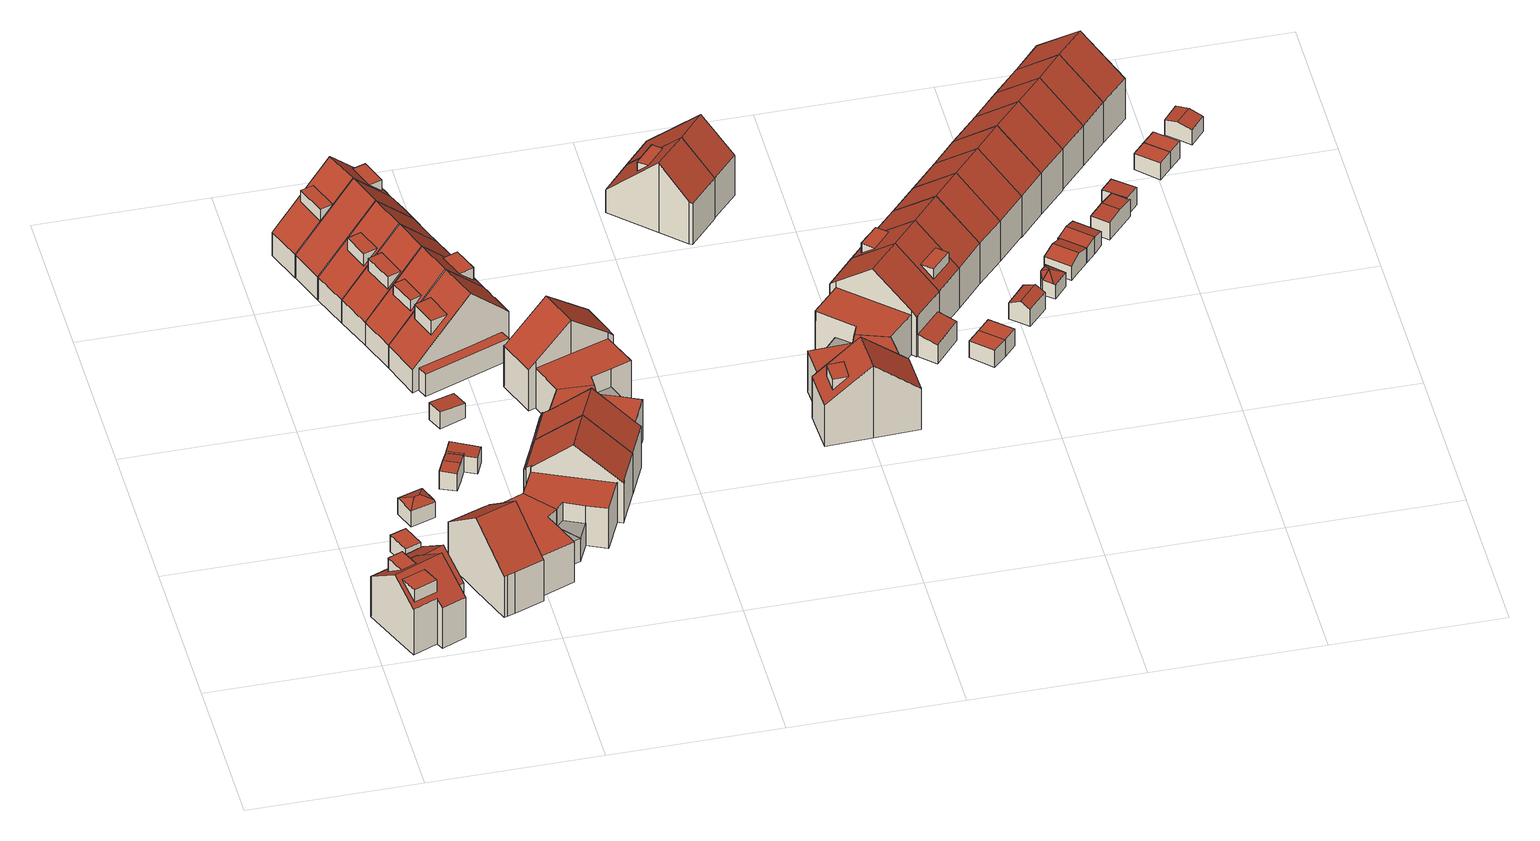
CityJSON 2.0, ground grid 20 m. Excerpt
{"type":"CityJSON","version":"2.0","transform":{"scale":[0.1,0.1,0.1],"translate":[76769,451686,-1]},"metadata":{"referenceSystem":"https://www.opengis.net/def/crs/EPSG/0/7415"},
"CityObjects":{
"building1":{"type":"Building","attributes":{"Volume":386.45,"Dakoppervlakte":50.5,"Muuroppervlakte":198.96,"Vloeroppervlakte":51.44,"hoogte_Z_max_in_m_NAP":8.58,"GEB_DOEL":"woonfunctie","dateOfConstruction":"1980-01-01","measuredHeight":8.93},"children":["building1-1","building1-2"],"geometry":[{"type":"Solid","lod":"2","boundaries":[[[[0,1,2,3,4,5,6,7,8]],[[9,10,11,12,13,14],[15,16,17,18]],[[19,20,21,12,11],[22,23,24,25]],[[7,21,20,8]],[[13,12,21,7,6,5]],[[5,4,14,13]],[[0,8,20,19]],[[3,2,10,9]],[[10,2,1,11]],[[4,3,9,14]],[[1,0,19,11]],[[15,26,27,16]],[[27,26,18,17]],[[27,17,16]],[[15,18,26]],[[22,25,28,29]],[[25,24,28]],[[29,28,24,23]],[[23,22,29]]]],"semantics":{"surfaces":[{"type":"GroundSurface"},{"type":"RoofSurface"},{"type":"WallSurface"}],"values":[[0,1,1,2,2,2,2,2,2,2,2,1,2,2,2,1,2,2,2]]}}]},
"building1-1":{"type":"BuildingInstallation","attributes":{"relationToConstruction":"outside"},"parents":["building1"],"geometry":[{"type":"MultiSurface","lod":"2","boundaries":[[[15,26,27,16]],[[27,26,18,17]],[[27,17,16]],[[15,18,26]]],"semantics":{"surfaces":[{"type":"RoofSurface"},{"type":"WallSurface"}],"values":[0,1,1,1]}}]},
"building1-2":{"type":"BuildingInstallation","attributes":{"relationToConstruction":"outside"},"parents":["building1"],"geometry":[{"type":"MultiSurface","lod":"2","boundaries":[[[22,25,28,29]],[[25,24,28]],[[29,28,24,23]],[[23,22,29]]],"semantics":{"surfaces":[{"type":"RoofSurface"},{"type":"WallSurface"}],"values":[0,1,1,1]}}]},
"building2":{"type":"Building","attributes":{"Volume":105.14,"Dakoppervlakte":30.3,"Muuroppervlakte":83,"Vloeroppervlakte":24.72,"hoogte_Z_max_in_m_NAP":5.19,"GEB_DOEL":"overige gebruiksfunctie","dateOfConstruction":"1980-01-01","measuredHeight":5.58},"geometry":[{"type":"Solid","lod":"2","boundaries":[[[[30,31,32,0,33,8,34]],[[35,36,37,38,39]],[[40,41,39,38]],[[31,30,35,39]],[[34,36,35,30]],[[40,38,37,8,33,0]],[[0,32,41,40]],[[39,41,32,31]],[[37,36,34,8]]]],"semantics":{"surfaces":[{"type":"GroundSurface"},{"type":"RoofSurface"},{"type":"WallSurface"}],"values":[[0,1,1,2,2,2,2,2,2]]}}]},
"building3":{"type":"Building","attributes":{"Volume":12.49,"Dakoppervlakte":5.55,"Muuroppervlakte":21.53,"Vloeroppervlakte":5.55,"hoogte_Z_max_in_m_NAP":1.86,"GEB_DOEL":"onbekend","dateOfConstruction":"1980-01-01","measuredHeight":2.25},"geometry":[{"type":"Solid","lod":"2","boundaries":[[[[42,43,44,45]],[[46,47,48,49]],[[43,46,49,44]],[[43,42,47,46]],[[47,42,45,48]],[[44,49,48,45]]]],"semantics":{"surfaces":[{"type":"GroundSurface"},{"type":"RoofSurface"},{"type":"WallSurface"}],"values":[[0,1,2,2,2,2]]}}]},
"building4":{"type":"Building","attributes":{"Volume":20.55,"Dakoppervlakte":9.02,"Muuroppervlakte":26.33,"Vloeroppervlakte":8.21,"hoogte_Z_max_in_m_NAP":2.53,"GEB_DOEL":"onbekend","dateOfConstruction":"1982-01-01","measuredHeight":2.87},"geometry":[{"type":"Solid","lod":"2","boundaries":[[[[50,51,52,53,54,55,56]],[[57,58,59,60,61]],[[59,62,63,60]],[[58,57,64]],[[62,59,58,64,65,66]],[[55,54,61,60]],[[57,61,54,53,52,51,65,64]],[[66,65,51,50]],[[66,50,56,55,63,62]],[[60,63,55]]]],"semantics":{"surfaces":[{"type":"GroundSurface"},{"type":"RoofSurface"},{"type":"WallSurface"}],"values":[[0,1,1,1,1,2,2,2,2,2]]}}]},
"building5":{"type":"Building","attributes":{"Volume":444.88,"Dakoppervlakte":71.44,"Muuroppervlakte":234.68,"Vloeroppervlakte":54.89,"hoogte_Z_max_in_m_NAP":9.95,"GEB_DOEL":"woonfunctie","dateOfConstruction":"1982-01-01","measuredHeight":10.36},"geometry":[{"type":"Solid","lod":"2","boundaries":[[[[67,68,69,70,71,72,73,74,75,76,77]],[[78,79,80,81,82,83,84]],[[85,86,87,81,80,88]],[[67,77,85,88]],[[85,77,76,75,87,86]],[[87,75,74,73,82,81]],[[73,72,83,82]],[[84,83,72,71]],[[71,70,78,84]],[[70,69,79,78]],[[79,69,68,80]],[[68,67,88,80]]]],"semantics":{"surfaces":[{"type":"GroundSurface"},{"type":"RoofSurface"},{"type":"WallSurface"}],"values":[[0,1,1,2,2,2,2,2,2,2,2,2]]}}]},
"building6":{"type":"Building","attributes":{"Volume":16.25,"Dakoppervlakte":6.49,"Muuroppervlakte":25.98,"Vloeroppervlakte":6.42,"hoogte_Z_max_in_m_NAP":2.38,"GEB_DOEL":"onbekend","dateOfConstruction":"1982-01-01","measuredHeight":2.65},"geometry":[{"type":"Solid","lod":"2","boundaries":[[[[89,90,91,92,93,94]],[[95,96,97,98]],[[99,96,95,100]],[[89,94,98,97]],[[91,99,100,92]],[[90,96,99,91]],[[100,95,98,94,93,92]],[[90,89,97,96]]]],"semantics":{"surfaces":[{"type":"GroundSurface"},{"type":"RoofSurface"},{"type":"WallSurface"}],"values":[[0,1,1,2,2,2,2,2]]}}]},
"building7":{"type":"Building","attributes":{"Volume":283.43,"Dakoppervlakte":46.53,"Muuroppervlakte":173.71,"Vloeroppervlakte":52.18,"hoogte_Z_max_in_m_NAP":5.3,"GEB_DOEL":"woonfunctie","dateOfConstruction":"1982-01-01","measuredHeight":5.71},"geometry":[{"type":"Solid","lod":"2","boundaries":[[[[67,101,102,103,104,105,69]],[[106,107,108,109,110,111,112]],[[113,114,115,116]],[[67,106,112,101]],[[106,67,69,107]],[[107,69,105,108]],[[109,108,105,104,116]],[[112,111,114,102,101]],[[116,104,103,113]],[[113,103,102,114]],[[109,116,115,110]],[[110,115,114,111]]]],"semantics":{"surfaces":[{"type":"GroundSurface"},{"type":"RoofSurface"},{"type":"OuterFloorSurface"},{"type":"WallSurface"}],"values":[[0,1,2,3,3,3,3,3,3,3,3,3]]}}]},
"building8":{"type":"Building","attributes":{"Volume":15.89,"Dakoppervlakte":6.73,"Muuroppervlakte":25.88,"Vloeroppervlakte":6.71,"hoogte_Z_max_in_m_NAP":2.13,"GEB_DOEL":"onbekend","dateOfConstruction":"1982-01-01","measuredHeight":2.47},"geometry":[{"type":"Solid","lod":"2","boundaries":[[[[117,118,92,91,119,120]],[[121,122,123,124,125,126,127]],[[99,100,128,126,125]],[[122,121,92,118]],[[122,118,117,123]],[[120,124,123,117]],[[125,119,91,99]],[[91,92,121,100,99]],[[100,121,127,128]],[[128,127,126]],[[120,119,125,124]]]],"semantics":{"surfaces":[{"type":"GroundSurface"},{"type":"RoofSurface"},{"type":"WallSurface"}],"values":[[0,1,1,2,2,2,2,2,2,2,2]]}}]},
"building9":{"type":"Building","attributes":{"Volume":14.81,"Dakoppervlakte":6.51,"Muuroppervlakte":23.9,"Vloeroppervlakte":6.49,"hoogte_Z_max_in_m_NAP":2.1,"GEB_DOEL":"onbekend","dateOfConstruction":"1982-01-01","measuredHeight":2.41},"geometry":[{"type":"Solid","lod":"2","boundaries":[[[[129,130,131,132]],[[133,134,135,136]],[[133,131,130,134]],[[135,134,130,129]],[[132,136,135,129]],[[132,131,133,136]]]],"semantics":{"surfaces":[{"type":"GroundSurface"},{"type":"RoofSurface"},{"type":"WallSurface"}],"values":[[0,1,2,2,2,2]]}}]},
"building10":{"type":"Building","attributes":{"Volume":259.26,"Dakoppervlakte":43.1,"Muuroppervlakte":165.68,"Vloeroppervlakte":48.36,"hoogte_Z_max_in_m_NAP":5.3,"GEB_DOEL":"woonfunctie","dateOfConstruction":"1982-01-01","measuredHeight":5.64},"geometry":[{"type":"Solid","lod":"2","boundaries":[[[[137,138,139,140,141,142,143]],[[111,144,145,146,147,148,112]],[[149,150,114,113]],[[147,137,143,148]],[[143,142,112,148]],[[142,141,114,111,112]],[[138,146,145,149,139]],[[147,146,138,137]],[[114,141,140,113]],[[149,113,140,139]],[[111,114,150,144]],[[149,145,144,150]]]],"semantics":{"surfaces":[{"type":"GroundSurface"},{"type":"RoofSurface"},{"type":"OuterFloorSurface"},{"type":"WallSurface"}],"values":[[0,1,2,3,3,3,3,3,3,3,3,3]]}}]},
"building11":{"type":"Building","attributes":{"Volume":415.99,"Dakoppervlakte":61.16,"Muuroppervlakte":223.9,"Vloeroppervlakte":54.71,"hoogte_Z_max_in_m_NAP":10.22,"GEB_DOEL":"woonfunctie","dateOfConstruction":"1982-01-01","measuredHeight":10.6},"children":["building11-1","building11-2"],"geometry":[{"type":"Solid","lod":"2","boundaries":[[[[151,152,153,154,155,156,157,158]],[[159,160,161,162],[163,164,165,166]],[[167,160,159,168,169,170],[171,172,173,174]],[[161,153,152,162]],[[151,159,162,152]],[[161,160,167,155,154,153]],[[155,167,170,169,168,158,157,156]],[[159,151,158,168]],[[175,163,166,176]],[[176,165,164,175]],[[164,163,175]],[[176,166,165]],[[173,177,178,174]],[[177,173,172]],[[177,172,171,178]],[[171,174,178]]]],"semantics":{"surfaces":[{"type":"GroundSurface"},{"type":"RoofSurface"},{"type":"WallSurface"}],"values":[[0,1,1,2,2,2,2,2,1,2,2,2,1,2,2,2]]}}]},
"building11-1":{"type":"BuildingInstallation","attributes":{"relationToConstruction":"outside"},"parents":["building11"],"geometry":[{"type":"MultiSurface","lod":"2","boundaries":[[[175,163,166,176]],[[176,165,164,175]],[[164,163,175]],[[176,166,165]]],"semantics":{"surfaces":[{"type":"RoofSurface"},{"type":"WallSurface"}],"values":[0,1,1,1]}}]},
"building11-2":{"type":"BuildingInstallation","attributes":{"relationToConstruction":"outside"},"parents":["building11"],"geometry":[{"type":"MultiSurface","lod":"2","boundaries":[[[173,177,178,174]],[[177,173,172]],[[177,172,171,178]],[[171,174,178]]],"semantics":{"surfaces":[{"type":"RoofSurface"},{"type":"WallSurface"}],"values":[0,1,1,1]}}]},
"building12":{"type":"Building","attributes":{"Volume":407,"Dakoppervlakte":77.15,"Muuroppervlakte":222.25,"Vloeroppervlakte":55.08,"hoogte_Z_max_in_m_NAP":10.22,"GEB_DOEL":"woonfunctie","dateOfConstruction":"1982-01-01","measuredHeight":10.54},"geometry":[{"type":"Solid","lod":"2","boundaries":[[[[179,180,181,182,183,184,185]],[[186,159,162,187]],[[188,189,168,159,186]],[[162,181,180,187]],[[168,189,188,185,184,183]],[[159,168,183,182]],[[179,185,188,186,187,180]],[[181,162,159,182]]]],"semantics":{"surfaces":[{"type":"GroundSurface"},{"type":"RoofSurface"},{"type":"WallSurface"}],"values":[[0,1,1,2,2,2,2,2]]}}]},
"building13":{"type":"Building","attributes":{"Volume":422.43,"Dakoppervlakte":71.2,"Muuroppervlakte":224.27,"Vloeroppervlakte":56.27,"hoogte_Z_max_in_m_NAP":10.22,"GEB_DOEL":"woonfunctie","dateOfConstruction":"1982-01-01","measuredHeight":10.57},"children":["building13-1"],"geometry":[{"type":"Solid","lod":"2","boundaries":[[[[190,191,192,180,179,185,193,194]],[[188,186,195,196,197]],[[187,198,195,186],[199,200,201,202]],[[192,191,190,196,195,198]],[[186,188,185,179,180,187]],[[190,194,193,185,188,197,196]],[[180,192,198,187]],[[203,204,200,199]],[[203,202,201,204]],[[201,200,204]],[[203,199,202]]]],"semantics":{"surfaces":[{"type":"GroundSurface"},{"type":"RoofSurface"},{"type":"WallSurface"}],"values":[[0,1,1,2,2,2,2,1,2,2,2]]}}]},
"building13-1":{"type":"BuildingInstallation","attributes":{"relationToConstruction":"outside"},"parents":["building13"],"geometry":[{"type":"MultiSurface","lod":"2","boundaries":[[[203,204,200,199]],[[203,202,201,204]],[[201,200,204]],[[203,199,202]]],"semantics":{"surfaces":[{"type":"RoofSurface"},{"type":"WallSurface"}],"values":[0,1,1,1]}}]},
"building14":{"type":"Building","attributes":{"Volume":412.03,"Dakoppervlakte":68.75,"Muuroppervlakte":221.16,"Vloeroppervlakte":55.36,"hoogte_Z_max_in_m_NAP":10.22,"GEB_DOEL":"woonfunctie","dateOfConstruction":"1982-01-01","measuredHeight":10.5},"children":["building14-1"],"geometry":[{"type":"Solid","lod":"2","boundaries":[[[[205,206,207,192,191,190,208,209,210]],[[196,195,211,212,213,214]],[[198,215,211,195],[216,217,218,219]],[[215,198,192,207]],[[198,195,196,190,191,192]],[[212,211,215,207,206,205]],[[213,212,205,210,209,208,190,196,214]],[[217,216,220,221]],[[220,219,218,221]],[[218,217,221]],[[220,216,219]]]],"semantics":{"surfaces":[{"type":"GroundSurface"},{"type":"RoofSurface"},{"type":"WallSurface"}],"values":[[0,1,1,2,2,2,2,1,2,2,2]]}}]},
"building14-1":{"type":"BuildingInstallation","attributes":{"relationToConstruction":"outside"},"parents":["building14"],"geometry":[{"type":"MultiSurface","lod":"2","boundaries":[[[217,216,220,221]],[[220,219,218,221]],[[218,217,221]],[[220,216,219]]],"semantics":{"surfaces":[{"type":"RoofSurface"},{"type":"WallSurface"}],"values":[0,1,1,1]}}]},
"building15":{"type":"Building","attributes":{"Volume":425.38,"Dakoppervlakte":64.16,"Muuroppervlakte":223.75,"Vloeroppervlakte":56.28,"hoogte_Z_max_in_m_NAP":10.22,"GEB_DOEL":"woonfunctie","dateOfConstruction":"1982-01-01","measuredHeight":10.55},"children":["building15-1","building15-2"],"geometry":[{"type":"Solid","lod":"2","boundaries":[[[[222,223,224,225,226,207,206,205]],[[227,211,215,228],[229,230,231,232]],[[212,211,227,233,234,235],[236,237,238,239]],[[234,233,224,223]],[[223,222,235,234]],[[215,207,226,228]],[[211,212,205,206]],[[235,222,205,212]],[[233,227,228,226,225,224]],[[207,215,211,206]],[[240,229,232,241]],[[241,231,230,240]],[[230,229,240]],[[241,232,231]],[[242,239,238,243]],[[236,242,243,237]],[[236,239,242]],[[243,238,237]]]],"semantics":{"surfaces":[{"type":"GroundSurface"},{"type":"RoofSurface"},{"type":"WallSurface"}],"values":[[0,1,1,2,2,2,2,2,2,2,1,2,2,2,1,2,2,2]]}}]},
"building15-1":{"type":"BuildingInstallation","attributes":{"relationToConstruction":"outside"},"parents":["building15"],"geometry":[{"type":"MultiSurface","lod":"2","boundaries":[[[240,229,232,241]],[[241,231,230,240]],[[230,229,240]],[[241,232,231]]],"semantics":{"surfaces":[{"type":"RoofSurface"},{"type":"WallSurface"}],"values":[0,1,1,1]}}]},
"building15-2":{"type":"BuildingInstallation","attributes":{"relationToConstruction":"outside"},"parents":["building15"],"geometry":[{"type":"MultiSurface","lod":"2","boundaries":[[[242,239,238,243]],[[236,242,243,237]],[[236,239,242]],[[243,238,237]]],"semantics":{"surfaces":[{"type":"RoofSurface"},{"type":"WallSurface"}],"values":[0,1,1,1]}}]},
"building16":{"type":"Building","attributes":{"Volume":489.25,"Dakoppervlakte":87.4,"Muuroppervlakte":233.29,"Vloeroppervlakte":73.05,"hoogte_Z_max_in_m_NAP":10.22,"GEB_DOEL":"woonfunctie","dateOfConstruction":"1982-01-01","measuredHeight":10.54},"children":["building16-1"],"geometry":[{"type":"Solid","lod":"2","boundaries":[[[[244,245,246,247,248,249,250,251,252,226,225,224,253]],[[254,255,227,228,256],[257,258,259,260]],[[261,262,263,233,227,255,264,265,266]],[[267,268,269,270,271]],[[264,255,254,256,252,251,268,267,271,248,247,265]],[[244,253,263,262,261,266,265,247,246,245]],[[263,253,224,233]],[[224,225,227,233]],[[251,250,269,268]],[[270,269,250,249]],[[271,270,249,248]],[[226,228,227,225]],[[228,226,252,256]],[[272,273,257,260]],[[258,273,272,259]],[[258,257,273]],[[272,260,259]]]],"semantics":{"surfaces":[{"type":"GroundSurface"},{"type":"RoofSurface"},{"type":"WallSurface"}],"values":[[0,1,1,1,2,2,2,2,2,2,2,2,2,1,2,2,2]]}}]},
"building16-1":{"type":"BuildingInstallation","attributes":{"relationToConstruction":"outside"},"parents":["building16"],"geometry":[{"type":"MultiSurface","lod":"2","boundaries":[[[272,273,257,260]],[[258,273,272,259]],[[258,257,273]],[[272,260,259]]],"semantics":{"surfaces":[{"type":"RoofSurface"},{"type":"WallSurface"}],"values":[0,1,1,1]}}]},
"building17":{"type":"Building","attributes":{"Volume":438.1,"Dakoppervlakte":71.55,"Muuroppervlakte":232.37,"Vloeroppervlakte":55.15,"hoogte_Z_max_in_m_NAP":9.93,"GEB_DOEL":"woonfunctie","dateOfConstruction":"1982-01-01","measuredHeight":10.23},"geometry":[{"type":"Solid","lod":"2","boundaries":[[[[274,275,276,143,277,278,279,280,281,282,283,284]],[[285,286,287,288,289,290]],[[290,291,292,293,285]],[[294,295,296,297,298]],[[286,285,283,282,296]],[[277,143,289,288]],[[289,143,276,275,291,290]],[[292,291,275,274]],[[293,292,274,284]],[[283,285,293,284]],[[278,295,294,279]],[[296,282,281,297]],[[297,281,280,279,294,298]],[[295,287,286,296]],[[278,277,288,287,295]]]],"semantics":{"surfaces":[{"type":"GroundSurface"},{"type":"RoofSurface"},{"type":"WallSurface"}],"values":[[0,1,1,1,2,2,2,2,2,2,2,2,2,2,2]]}}]},
"building18":{"type":"Building","attributes":{"Volume":405.99,"Dakoppervlakte":65.39,"Muuroppervlakte":234.38,"Vloeroppervlakte":50.46,"hoogte_Z_max_in_m_NAP":9.93,"GEB_DOEL":"woonfunctie","dateOfConstruction":"1982-01-01","measuredHeight":10.36},"geometry":[{"type":"Solid","lod":"2","boundaries":[[[[299,300,301,302,303,304,305,306,307,308,309,310]],[[285,311,312,313,314,286]],[[293,315,316,311,285]],[[297,296,317,318,319,320,321]],[[304,303,293,285]],[[293,303,302,315]],[[316,301,300,299,312,311]],[[312,299,310,318,313]],[[305,304,285,286,296]],[[305,296,297,306]],[[309,319,318,310]],[[309,308,320,319]],[[320,308,307,306,297,321]],[[317,314,313,318]],[[296,286,314,317]],[[316,315,302,301]]]],"semantics":{"surfaces":[{"type":"GroundSurface"},{"type":"RoofSurface"},{"type":"WallSurface"}],"values":[[0,1,1,1,2,2,2,2,2,2,2,2,2,2,2,2]]}}]},
"building19":{"type":"Building","attributes":{"Volume":275.84,"Dakoppervlakte":45.43,"Muuroppervlakte":170.94,"Vloeroppervlakte":51.02,"hoogte_Z_max_in_m_NAP":5.32,"GEB_DOEL":"woonfunctie","dateOfConstruction":"1982-01-01","measuredHeight":5.69},"geometry":[{"type":"Solid","lod":"2","boundaries":[[[[322,323,324,301,299,309,325,326]],[[327,328,329,330,331,332,333,334]],[[335,336,337,338]],[[326,325,334,333,336]],[[325,309,327,334]],[[309,299,328,327]],[[299,301,329,328]],[[301,324,330,329]],[[331,330,324,323,338]],[[323,322,335,338]],[[336,335,322,326]],[[332,331,338,337]],[[337,336,333,332]]]],"semantics":{"surfaces":[{"type":"GroundSurface"},{"type":"RoofSurface"},{"type":"OuterFloorSurface"},{"type":"WallSurface"}],"values":[[0,1,2,3,3,3,3,3,3,3,3,3,3]]}}]},
"building20":{"type":"Building","attributes":{"Volume":429.91,"Dakoppervlakte":69.85,"Muuroppervlakte":230.44,"Vloeroppervlakte":53.56,"hoogte_Z_max_in_m_NAP":9.93,"GEB_DOEL":"woonfunctie","dateOfConstruction":"1982-01-01","measuredHeight":10.29},"geometry":[{"type":"Solid","lod":"2","boundaries":[[[[339,340,341,342,343,344,345,346,347,348,349]],[[350,351,352,353,354,355,356]],[[357,358,355,354,359,360]],[[349,348,359,354]],[[348,347,360,359]],[[345,358,357,360,347,346]],[[343,342,350,356,355,358,345,344]],[[340,352,351,350,342,341]],[[353,352,340,339]],[[349,354,353,339]]]],"semantics":{"surfaces":[{"type":"GroundSurface"},{"type":"RoofSurface"},{"type":"WallSurface"}],"values":[[0,1,1,2,2,2,2,2,2,2]]}}]},
"building21":{"type":"Building","attributes":{"Volume":266.27,"Dakoppervlakte":44.03,"Muuroppervlakte":167.06,"Vloeroppervlakte":49.31,"hoogte_Z_max_in_m_NAP":5.32,"GEB_DOEL":"woonfunctie","dateOfConstruction":"1982-01-01","measuredHeight":5.67},"geometry":[{"type":"Solid","lod":"2","boundaries":[[[[348,361,362,322,326,325,339]],[[333,363,364,365,366,367,334]],[[335,368,369,336]],[[339,325,334,367]],[[325,326,336,333,334]],[[362,361,365,364,368]],[[361,348,366,365]],[[367,366,348,339]],[[322,335,336,326]],[[335,322,362,368]],[[333,336,369,363]],[[363,369,368,364]]]],"semantics":{"surfaces":[{"type":"GroundSurface"},{"type":"RoofSurface"},{"type":"OuterFloorSurface"},{"type":"WallSurface"}],"values":[[0,1,2,3,3,3,3,3,3,3,3,3]]}}]},
"building22":{"type":"Building","attributes":{"Volume":369.69,"Dakoppervlakte":68.17,"Muuroppervlakte":193.44,"Vloeroppervlakte":52.66,"hoogte_Z_max_in_m_NAP":9.44,"GEB_DOEL":"woonfunctie","dateOfConstruction":"1982-01-01","measuredHeight":9.8},"children":["building22-1"],"geometry":[{"type":"Solid","lod":"2","boundaries":[[[[370,371,372,373,374,375,376]],[[377,378,379,380,381]],[[380,379,382,383],[384,385,386,387]],[[377,381,371,370]],[[377,370,376,378]],[[378,376,375,374,382,379]],[[382,374,373,383]],[[372,380,383,373]],[[372,371,381,380]],[[388,384,387,389]],[[389,387,386]],[[388,389,386,385]],[[385,384,388]]]],"semantics":{"surfaces":[{"type":"GroundSurface"},{"type":"RoofSurface"},{"type":"WallSurface"}],"values":[[0,1,1,2,2,2,2,2,2,1,2,2,2]]}}]},
"building22-1":{"type":"BuildingInstallation","attributes":{"relationToConstruction":"outside"},"parents":["building22"],"geometry":[{"type":"MultiSurface","lod":"2","boundaries":[[[388,384,387,389]],[[389,387,386]],[[388,389,386,385]],[[385,384,388]]],"semantics":{"surfaces":[{"type":"RoofSurface"},{"type":"WallSurface"}],"values":[0,1,1,1]}}]},
"building23":{"type":"Building","attributes":{"Volume":440.78,"Dakoppervlakte":64.31,"Muuroppervlakte":232.47,"Vloeroppervlakte":54.38,"hoogte_Z_max_in_m_NAP":9.92,"GEB_DOEL":"woonfunctie","dateOfConstruction":"1982-01-01","measuredHeight":10.25},"children":["building23-1"],"geometry":[{"type":"Solid","lod":"2","boundaries":[[[[390,391,392,393,394,395,396,397,398]],[[399,400,401,402,403,404],[405,406,407,408]],[[401,400,409,410,411]],[[409,396,395,410]],[[411,410,395,394]],[[401,411,394,393]],[[392,402,401,393]],[[392,391,403,402]],[[403,391,390,398,399,404]],[[400,399,398,397]],[[397,396,409,400]],[[412,413,405,408]],[[412,408,407]],[[413,412,407,406]],[[406,405,413]]]],"semantics":{"surfaces":[{"type":"GroundSurface"},{"type":"RoofSurface"},{"type":"WallSurface"}],"values":[[0,1,1,2,2,2,2,2,2,2,2,1,2,2,2]]}}]},
"building23-1":{"type":"BuildingInstallation","attributes":{"relationToConstruction":"outside"},"parents":["building23"],"geometry":[{"type":"MultiSurface","lod":"2","boundaries":[[[412,413,405,408]],[[412,408,407]],[[413,412,407,406]],[[406,405,413]]],"semantics":{"surfaces":[{"type":"RoofSurface"},{"type":"WallSurface"}],"values":[0,1,1,1]}}]},
"building24":{"type":"Building","attributes":{"Volume":266.37,"Dakoppervlakte":43.76,"Muuroppervlakte":167.96,"Vloeroppervlakte":49.15,"hoogte_Z_max_in_m_NAP":5.33,"GEB_DOEL":"woonfunctie","dateOfConstruction":"1982-01-01","measuredHeight":5.71},"geometry":[{"type":"Solid","lod":"2","boundaries":[[[[414,415,416,417,418,419,420,421]],[[422,423,424,425,426,427]],[[428,429,430,431,432]],[[422,419,418,423]],[[417,424,423,418]],[[417,416,428,425,424]],[[427,420,419,422]],[[414,430,429,415]],[[430,414,421,431]],[[429,428,416,415]],[[425,428,432,426]],[[426,432,431,421,420,427]]]],"semantics":{"surfaces":[{"type":"GroundSurface"},{"type":"RoofSurface"},{"type":"OuterFloorSurface"},{"type":"WallSurface"}],"values":[[0,1,2,3,3,3,3,3,3,3,3,3]]}}]},
"building25":{"type":"Building","attributes":{"Volume":330.09,"Dakoppervlakte":67.2,"Muuroppervlakte":188.5,"Vloeroppervlakte":47.63,"hoogte_Z_max_in_m_NAP":9.44,"GEB_DOEL":"woonfunctie","dateOfConstruction":"1982-01-01","measuredHeight":9.77},"geometry":[{"type":"Solid","lod":"2","boundaries":[[[[433,434,435,436,437,438]],[[439,382,379,440]],[[441,440,379,378]],[[439,434,433,382]],[[441,378,437,436]],[[435,440,441,436]],[[438,437,378,379,382,433]],[[434,439,440,435]]]],"semantics":{"surfaces":[{"type":"GroundSurface"},{"type":"RoofSurface"},{"type":"WallSurface"}],"values":[[0,1,1,2,2,2,2,2]]}}]},
"building26":{"type":"Building","attributes":{"Volume":268.66,"Dakoppervlakte":44.08,"Muuroppervlakte":168.67,"Vloeroppervlakte":49.41,"hoogte_Z_max_in_m_NAP":5.33,"GEB_DOEL":"woonfunctie","dateOfConstruction":"1982-01-01","measuredHeight":5.72},"geometry":[{"type":"Solid","lod":"2","boundaries":[[[[442,417,416,415,443,444,445]],[[429,428,446,447]],[[448,449,425,424,450,451]],[[451,445,444,448]],[[424,425,428,416,417]],[[417,442,450,424]],[[445,451,450,442]],[[447,443,415,429]],[[416,428,429,415]],[[444,443,447,446,449,448]],[[449,446,428,425]]]],"semantics":{"surfaces":[{"type":"GroundSurface"},{"type":"OuterFloorSurface"},{"type":"RoofSurface"},{"type":"WallSurface"}],"values":[[0,1,2,3,3,3,3,3,3,3,3]]}}]},
"building27":{"type":"Building","attributes":{"Volume":451.51,"Dakoppervlakte":79.34,"Muuroppervlakte":240.64,"Vloeroppervlakte":63.48,"hoogte_Z_max_in_m_NAP":9.9,"GEB_DOEL":"woonfunctie","dateOfConstruction":"1982-01-01","measuredHeight":10.2},"geometry":[{"type":"Solid","lod":"2","boundaries":[[[[452,453,454,455,456,457,458,459,460,461,462,463]],[[464,465,466,467,468]],[[469,468,467,470,471,472,473]],[[474,475,476,477]],[[463,462,464,468]],[[465,461,460,466]],[[466,460,459,458,470,467]],[[470,458,457,471]],[[472,471,457,456,474]],[[463,468,469,452]],[[475,474,456,455]],[[476,475,455,454]],[[453,477,476,454]],[[469,473,472,474,477,453,452]],[[464,462,461,465]]]],"semantics":{"surfaces":[{"type":"GroundSurface"},{"type":"RoofSurface"},{"type":"WallSurface"}],"values":[[0,1,1,1,2,2,2,2,2,2,2,2,2,2,2]]}}]},
"building28":{"type":"Building","attributes":{"Volume":380.8,"Dakoppervlakte":47.64,"Muuroppervlakte":222.05,"Vloeroppervlakte":46.95,"hoogte_Z_max_in_m_NAP":9.9,"GEB_DOEL":"woonfunctie","dateOfConstruction":"1982-01-01","measuredHeight":10.2},"children":["building28-1","building28-2"],"geometry":[{"type":"Solid","lod":"2","boundaries":[[[[478,479,480,452,463,462]],[[468,469,481,482],[483,484,485,486]],[[487,464,468,482],[488,489,490,491]],[[469,452,480,481]],[[479,482,481,480]],[[464,462,463,452,469,468]],[[464,487,478,462]],[[478,487,482,479]],[[492,493,483,486]],[[492,486,485]],[[492,485,484,493]],[[484,483,493]],[[494,488,491,495]],[[495,491,490]],[[494,495,490,489]],[[494,489,488]]]],"semantics":{"surfaces":[{"type":"GroundSurface"},{"type":"RoofSurface"},{"type":"WallSurface"}],"values":[[0,1,1,2,2,2,2,2,1,2,2,2,1,2,2,2]]}}]},
"building28-1":{"type":"BuildingInstallation","attributes":{"relationToConstruction":"outside"},"parents":["building28"],"geometry":[{"type":"MultiSurface","lod":"2","boundaries":[[[492,493,483,486]],[[492,486,485]],[[492,485,484,493]],[[484,483,493]]],"semantics":{"surfaces":[{"type":"RoofSurface"},{"type":"WallSurface"}],"values":[0,1,1,1]}}]},
"building28-2":{"type":"BuildingInstallation","attributes":{"relationToConstruction":"outside"},"parents":["building28"],"geometry":[{"type":"MultiSurface","lod":"2","boundaries":[[[494,488,491,495]],[[495,491,490]],[[494,495,490,489]],[[494,489,488]]],"semantics":{"surfaces":[{"type":"RoofSurface"},{"type":"WallSurface"}],"values":[0,1,1,1]}}]},
"building29":{"type":"Building","attributes":{"Volume":16.08,"Dakoppervlakte":6.85,"Muuroppervlakte":25.26,"Vloeroppervlakte":6.84,"hoogte_Z_max_in_m_NAP":2.04,"GEB_DOEL":"onbekend","dateOfConstruction":"1982-01-01","measuredHeight":2.44},"geometry":[{"type":"Solid","lod":"2","boundaries":[[[[496,497,498,499]],[[500,501,502,503]],[[496,499,501,500]],[[499,498,502,501]],[[502,498,497,503]],[[496,500,503,497]]]],"semantics":{"surfaces":[{"type":"GroundSurface"},{"type":"RoofSurface"},{"type":"WallSurface"}],"values":[[0,1,2,2,2,2]]}}]},
"building30":{"type":"Building","attributes":{"Volume":402.05,"Dakoppervlakte":65.56,"Muuroppervlakte":225.56,"Vloeroppervlakte":50.56,"hoogte_Z_max_in_m_NAP":9.9,"GEB_DOEL":"woonfunctie","dateOfConstruction":"1982-01-01","measuredHeight":10.19},"geometry":[{"type":"Solid","lod":"2","boundaries":[[[[504,480,479,478,505,506]],[[481,507,508,482]],[[482,508,509,487]],[[487,509,505,478]],[[507,481,480,504]],[[508,507,504,506]],[[479,480,481,482,487,478]],[[505,509,508,506]]]],"semantics":{"surfaces":[{"type":"GroundSurface"},{"type":"RoofSurface"},{"type":"WallSurface"}],"values":[[0,1,1,2,2,2,2,2]]}}]},
"building31":{"type":"Building","attributes":{"Volume":15.98,"Dakoppervlakte":6.85,"Muuroppervlakte":25.1,"Vloeroppervlakte":6.84,"hoogte_Z_max_in_m_NAP":2.04,"GEB_DOEL":"onbekend","dateOfConstruction":"1982-01-01","measuredHeight":2.43},"geometry":[{"type":"Solid","lod":"2","boundaries":[[[[497,496,510,511]],[[512,500,503,513]],[[513,503,497,511]],[[510,512,513,511]],[[510,496,500,512]],[[497,503,500,496]]]],"semantics":{"surfaces":[{"type":"GroundSurface"},{"type":"RoofSurface"},{"type":"WallSurface"}],"values":[[0,1,2,2,2,2]]}}]},
"building32":{"type":"Building","attributes":{"Volume":376.96,"Dakoppervlakte":61.54,"Muuroppervlakte":222,"Vloeroppervlakte":47.46,"hoogte_Z_max_in_m_NAP":9.9,"GEB_DOEL":"woonfunctie","dateOfConstruction":"1982-01-01","measuredHeight":10.18},"geometry":[{"type":"Solid","lod":"2","boundaries":[[[[514,515,516,504,506,505]],[[508,517,518,509]],[[507,519,517,508]],[[509,518,514,505]],[[519,507,504,516]],[[517,519,516,515]],[[509,505,506,504,507,508]],[[514,518,517,515]]]],"semantics":{"surfaces":[{"type":"GroundSurface"},{"type":"RoofSurface"},{"type":"WallSurface"}],"values":[[0,1,1,2,2,2,2,2]]}}]},
"building33":{"type":"Building","attributes":{"Volume":24.09,"Dakoppervlakte":10.05,"Muuroppervlakte":30.07,"Vloeroppervlakte":9,"hoogte_Z_max_in_m_NAP":2.64,"GEB_DOEL":"onbekend","dateOfConstruction":"2010-01-01","measuredHeight":3.02},"geometry":[{"type":"Solid","lod":"2","boundaries":[[[[520,521,522,523,524,525]],[[526,527,528,529]],[[528,527,530,531]],[[530,522,521,531]],[[526,529,525,524]],[[523,527,526,524]],[[531,521,520,525,529,528]],[[522,530,527,523]]]],"semantics":{"surfaces":[{"type":"GroundSurface"},{"type":"RoofSurface"},{"type":"WallSurface"}],"values":[[0,1,1,2,2,2,2,2]]}}]},
"building34":{"type":"Building","attributes":{"Volume":402.82,"Dakoppervlakte":65.7,"Muuroppervlakte":225.66,"Vloeroppervlakte":50.67,"hoogte_Z_max_in_m_NAP":9.9,"GEB_DOEL":"woonfunctie","dateOfConstruction":"1982-01-01","measuredHeight":10.18},"geometry":[{"type":"Solid","lod":"2","boundaries":[[[[532,533,534,516,515,514]],[[518,517,535,536]],[[519,537,535,517]],[[537,519,516,534]],[[518,536,532,514]],[[517,518,514,515]],[[537,534,533,532,536,535]],[[515,516,519,517]]]],"semantics":{"surfaces":[{"type":"GroundSurface"},{"type":"RoofSurface"},{"type":"WallSurface"}],"values":[[0,1,1,2,2,2,2,2]]}}]},
"building35":{"type":"Building","attributes":{"Volume":12.26,"Dakoppervlakte":6.32,"Muuroppervlakte":18.7,"Vloeroppervlakte":5.34,"hoogte_Z_max_in_m_NAP":2.42,"GEB_DOEL":"onbekend","dateOfConstruction":"1982-01-01","measuredHeight":2.8},"geometry":[{"type":"Solid","lod":"2","boundaries":[[[[538,539,540,541,542,543,544]],[[545,546,547,548]],[[546,549,550]],[[545,551,552,546]],[[552,549,546]],[[550,547,546]],[[549,552,551,539,538,544]],[[544,543,550,549]],[[548,547,550,543,542,541]],[[541,540,545,548]],[[540,539,551,545]]]],"semantics":{"surfaces":[{"type":"GroundSurface"},{"type":"RoofSurface"},{"type":"WallSurface"}],"values":[[0,1,1,1,1,1,2,2,2,2,2]]}}]},
"building36":{"type":"Building","attributes":{"Volume":375.49,"Dakoppervlakte":60.09,"Muuroppervlakte":225.72,"Vloeroppervlakte":46.34,"hoogte_Z_max_in_m_NAP":9.9,"GEB_DOEL":"woonfunctie","dateOfConstruction":"1982-01-01","measuredHeight":10.34},"geometry":[{"type":"Solid","lod":"2","boundaries":[[[[553,554,555,556,557,558]],[[535,559,560,536]],[[537,561,559,535]],[[537,557,556,561]],[[560,554,553,536]],[[558,535,536,553]],[[561,556,555,554,560,559]],[[558,557,537,535]]]],"semantics":{"surfaces":[{"type":"GroundSurface"},{"type":"RoofSurface"},{"type":"WallSurface"}],"values":[[0,1,1,2,2,2,2,2]]}}]},
"building37":{"type":"Building","attributes":{"Volume":25.06,"Dakoppervlakte":11.41,"Muuroppervlakte":28.67,"Vloeroppervlakte":10.82,"hoogte_Z_max_in_m_NAP":2.2,"GEB_DOEL":"onbekend","dateOfConstruction":"2012-01-01","measuredHeight":2.59},"geometry":[{"type":"Solid","lod":"2","boundaries":[[[[562,563,564,565,566,567]],[[568,569,570,571]],[[572,571,570,573]],[[565,564,569,568]],[[562,567,572,573]],[[566,571,572,567]],[[573,570,569,564,563,562]],[[566,565,568,571]]]],"semantics":{"surfaces":[{"type":"GroundSurface"},{"type":"RoofSurface"},{"type":"WallSurface"}],"values":[[0,1,1,2,2,2,2,2]]}}]},
"building38":{"type":"Building","attributes":{"Volume":407.41,"Dakoppervlakte":65.72,"Muuroppervlakte":228.41,"Vloeroppervlakte":50.68,"hoogte_Z_max_in_m_NAP":9.9,"GEB_DOEL":"woonfunctie","dateOfConstruction":"1982-01-01","measuredHeight":10.27},"geometry":[{"type":"Solid","lod":"2","boundaries":[[[[574,575,576,556,555,554]],[[559,577,578,560]],[[561,579,577,559]],[[578,574,554,560]],[[561,556,576,579]],[[575,577,579,576]],[[560,554,555,556,561,559]],[[575,574,578,577]]]],"semantics":{"surfaces":[{"type":"GroundSurface"},{"type":"RoofSurface"},{"type":"WallSurface"}],"values":[[0,1,1,2,2,2,2,2]]}}]},
"building39":{"type":"Building","attributes":{"Volume":25.62,"Dakoppervlakte":12.13,"Muuroppervlakte":28.29,"Vloeroppervlakte":11.67,"hoogte_Z_max_in_m_NAP":2.05,"GEB_DOEL":"onbekend","dateOfConstruction":"2012-01-01","measuredHeight":2.43},"geometry":[{"type":"Solid","lod":"2","boundaries":[[[[580,581,562,567,582,583,584,585]],[[586,587,588,589,590,591]],[[589,592,593,590]],[[581,580,592,589]],[[580,585,593,592]],[[582,567,587,586]],[[567,562,588,587]],[[581,589,588,562]],[[593,585,584,583,582,586,591,590]]]],"semantics":{"surfaces":[{"type":"GroundSurface"},{"type":"RoofSurface"},{"type":"WallSurface"}],"values":[[0,1,1,2,2,2,2,2,2]]}}]},
"building40":{"type":"Building","attributes":{"Volume":394.56,"Dakoppervlakte":63.93,"Muuroppervlakte":225.83,"Vloeroppervlakte":49.31,"hoogte_Z_max_in_m_NAP":9.9,"GEB_DOEL":"woonfunctie","dateOfConstruction":"1982-01-01","measuredHeight":10.24},"geometry":[{"type":"Solid","lod":"2","boundaries":[[[[594,595,596,597,598,599]],[[600,601,577,579]],[[602,578,577,601]],[[600,579,597,596]],[[594,599,578,602]],[[598,577,578,599]],[[600,596,595,594,602,601]],[[598,597,579,577]]]],"semantics":{"surfaces":[{"type":"GroundSurface"},{"type":"RoofSurface"},{"type":"WallSurface"}],"values":[[0,1,1,2,2,2,2,2]]}}]},
"building41":{"type":"Building","attributes":{"Volume":25.85,"Dakoppervlakte":10.35,"Muuroppervlakte":33.43,"Vloeroppervlakte":10.28,"hoogte_Z_max_in_m_NAP":2.15,"GEB_DOEL":"onbekend","dateOfConstruction":"1982-01-01","measuredHeight":2.64},"geometry":[{"type":"Solid","lod":"2","boundaries":[[[[603,604,605,606,607,608,609]],[[610,611,612,613]],[[614,615,616,612,611]],[[606,605,613,612]],[[605,604,610,613]],[[615,614,609,608]],[[608,607,616,615]],[[616,607,606,612]],[[611,610,604,603,609,614]]]],"semantics":{"surfaces":[{"type":"GroundSurface"},{"type":"RoofSurface"},{"type":"WallSurface"}],"values":[[0,1,1,2,2,2,2,2,2]]}}]},
"building42":{"type":"Building","attributes":{"Volume":380.62,"Dakoppervlakte":61.63,"Muuroppervlakte":224.15,"Vloeroppervlakte":47.53,"hoogte_Z_max_in_m_NAP":9.9,"GEB_DOEL":"woonfunctie","dateOfConstruction":"1982-01-01","measuredHeight":10.24},"geometry":[{"type":"Solid","lod":"2","boundaries":[[[[594,617,618,619,596,595]],[[620,621,601,600]],[[622,602,601,621]],[[622,617,594,602]],[[600,596,619,620]],[[618,621,620,619]],[[595,596,600,601,602,594]],[[617,622,621,618]]]],"semantics":{"surfaces":[{"type":"GroundSurface"},{"type":"RoofSurface"},{"type":"WallSurface"}],"values":[[0,1,1,2,2,2,2,2]]}}]},
"building43":{"type":"Building","attributes":{"Volume":15.84,"Dakoppervlakte":6.61,"Muuroppervlakte":25.22,"Vloeroppervlakte":6.6,"hoogte_Z_max_in_m_NAP":2.03,"GEB_DOEL":"onbekend","dateOfConstruction":"1982-01-01","measuredHeight":2.5},"geometry":[{"type":"Solid","lod":"2","boundaries":[[[[623,608,607,624,625]],[[626,627,616,628,629]],[[623,625,626,629]],[[626,625,624,627]],[[627,624,607,616]],[[608,628,616,607]],[[608,623,629,628]]]],"semantics":{"surfaces":[{"type":"GroundSurface"},{"type":"RoofSurface"},{"type":"WallSurface"}],"values":[[0,1,2,2,2,2,2]]}}]},
"building44":{"type":"Building","attributes":{"Volume":396.63,"Dakoppervlakte":64.26,"Muuroppervlakte":226.18,"Vloeroppervlakte":49.56,"hoogte_Z_max_in_m_NAP":9.9,"GEB_DOEL":"woonfunctie","dateOfConstruction":"1982-01-01","measuredHeight":10.24},"geometry":[{"type":"Solid","lod":"2","boundaries":[[[[630,631,632,619,618,617]],[[621,633,634,622]],[[620,635,633,621]],[[622,634,630,617]],[[635,620,619,632]],[[631,633,635,632]],[[622,617,618,619,620,621]],[[630,634,633,631]]]],"semantics":{"surfaces":[{"type":"GroundSurface"},{"type":"RoofSurface"},{"type":"WallSurface"}],"values":[[0,1,1,2,2,2,2,2]]}}]},
"building45":{"type":"Building","attributes":{"Volume":16.56,"Dakoppervlakte":6.83,"Muuroppervlakte":26.09,"Vloeroppervlakte":6.83,"hoogte_Z_max_in_m_NAP":1.95,"GEB_DOEL":"onbekend","dateOfConstruction":"1982-01-01","measuredHeight":2.47},"geometry":[{"type":"Solid","lod":"2","boundaries":[[[[636,637,638,639]],[[640,641,642,643]],[[636,639,641,640]],[[642,641,639,638]],[[642,638,637,643]],[[637,636,640,643]]]],"semantics":{"surfaces":[{"type":"GroundSurface"},{"type":"RoofSurface"},{"type":"WallSurface"}],"values":[[0,1,2,2,2,2]]}}]},
"building46":{"type":"Building","attributes":{"Volume":16.46,"Dakoppervlakte":6.83,"Muuroppervlakte":25.93,"Vloeroppervlakte":6.83,"hoogte_Z_max_in_m_NAP":1.95,"GEB_DOEL":"onbekend","dateOfConstruction":"1982-01-01","measuredHeight":2.46},"geometry":[{"type":"Solid","lod":"2","boundaries":[[[[644,645,637,636]],[[646,640,643,647]],[[643,637,645,647]],[[645,644,646,647]],[[644,636,640,646]],[[636,637,643,640]]]],"semantics":{"surfaces":[{"type":"GroundSurface"},{"type":"RoofSurface"},{"type":"WallSurface"}],"values":[[0,1,2,2,2,2]]}}]},
"building47":{"type":"Building","attributes":{"Volume":20.43,"Dakoppervlakte":9.23,"Muuroppervlakte":26.52,"Vloeroppervlakte":9.04,"hoogte_Z_max_in_m_NAP":1.98,"GEB_DOEL":"onbekend","dateOfConstruction":"2019-01-01","measuredHeight":2.44},"geometry":[{"type":"Solid","lod":"2","boundaries":[[[[648,649,650,651,652,653]],[[654,655,656,657]],[[656,655,658,659]],[[658,648,653,659]],[[651,650,654,657]],[[649,655,654,650]],[[659,653,652,651,657,656]],[[648,658,655,649]]]],"semantics":{"surfaces":[{"type":"GroundSurface"},{"type":"RoofSurface"},{"type":"WallSurface"}],"values":[[0,1,1,2,2,2,2,2]]}}]}
},
"vertices":[
[80,67,6],[81,64,6],[98,24,6],[70,12,6],[66,21,6],[37,9,6],[24,40,6],[7,82,6],[63,105,6],[70,12,63],[98,24,63],[81,64,96],[24,40,96],[37,9,70],[66,21,70],[31,36,91],[58,47,91],[67,27,74],[40,16,74],[80,67,93],[63,105,62],[7,82,62],[34,54,89],[25,77,70],[42,84,70],[52,61,89],[40,16,91],[67,27,91],[42,84,89],[25,77,89],
[80,149,6],[95,115,6],[109,80,6],[65,101,6],[50,136,6],[80,149,35],[50,136,35],[63,105,59],[65,101,62],[95,115,62],[80,67,36],[109,80,35],
[63,156,6],[52,182,6],[71,189,6],[81,163,6],[52,182,29],[63,156,29],[81,163,29],[71,189,29],
[74,240,7],[103,250,7],[103,249,7],[111,227,7],[112,225,7],[83,215,7],[74,239,7],[111,227,30],[97,234,35],[90,231,35],[83,215,30],[112,225,29],[74,239,30],[83,215,29],[103,249,30],[103,250,29],[74,240,29],
[157,161,6],[175,115,6],[191,71,6],[194,64,6],[159,51,6],[150,48,6],[146,47,6],[127,97,6],[108,148,6],[152,164,6],[156,165,6],[194,64,64],[191,71,70],[175,115,109],[127,97,109],[146,47,64],[150,48,64],[159,51,64],[156,165,65],[152,164,65],[108,148,65],[157,161,69],
[127,270,7],[134,284,7],[141,299,7],[159,291,7],[152,276,7],[145,262,7],[152,276,34],[134,284,34],[127,270,32],[145,262,31],[141,299,31],[159,291,31],
[198,178,6],[227,144,6],[248,119,6],[224,111,6],[233,87,6],[157,161,63],[191,71,63],[233,87,63],[224,111,63],[215,134,63],[227,144,63],[198,178,63],[248,119,38],[227,144,38],[215,134,38],[224,111,38],
[181,302,7],[173,285,7],[142,302,7],[149,317,7],[159,291,30],[173,285,29],[181,302,29],[149,317,31],[142,302,31],[150,298,31],[160,294,30],[160,294,31],
[151,367,7],[143,385,7],[173,397,7],[181,378,7],[173,397,28],[143,385,31],[151,367,31],[181,378,28],
[301,172,7],[282,132,7],[259,142,7],[248,119,7],[227,144,7],[198,178,7],[214,211,7],[236,153,63],[259,142,63],[282,132,63],[301,172,63],[214,211,63],[259,142,38],[236,153,38],
[127,674,6],[57,648,6],[41,690,6],[111,715,6],[157,732,6],[166,707,6],[169,699,6],[172,690,6],[127,674,112],[111,715,112],[41,690,39],[57,648,39],[102,665,87],[87,660,71],[74,696,71],[89,701,87],[157,732,64],[172,690,64],[169,699,64],[166,707,64],[152,723,72],[163,693,72],[148,688,87],[137,718,87],[87,660,87],[74,696,87],[163,693,87],[152,723,87],
[142,632,7],[72,606,7],[57,648,7],[127,674,7],[172,690,7],[181,668,7],[188,649,7],[142,632,112],[72,606,39],[188,649,64],[181,668,64],
[204,605,7],[158,589,7],[88,563,7],[197,623,7],[200,616,7],[158,589,112],[204,605,64],[197,623,64],[88,563,39],[121,613,87],[132,583,87],[116,577,70],[105,607,70],[105,607,87],[116,577,87],
[219,564,7],[173,547,7],[104,521,7],[207,596,7],[211,586,7],[211,585,7],[173,547,112],[219,564,64],[211,585,64],[211,586,64],[104,521,39],[135,575,87],[148,540,87],[132,534,70],[119,569,70],[119,569,87],[132,534,87],
[228,539,7],[231,531,7],[235,520,7],[189,504,7],[120,478,7],[189,504,112],[120,478,39],[161,498,85],[148,493,70],[136,524,70],[150,529,85],[235,520,64],[231,531,64],[228,539,64],[214,554,72],[225,525,72],[208,518,90],[197,548,90],[148,493,85],[136,524,85],[214,554,90],[225,525,90],
[242,501,7],[243,501,7],[252,476,7],[252,475,7],[244,473,7],[249,461,7],[148,423,7],[143,435,7],[136,432,7],[238,512,7],[143,435,47],[206,458,112],[136,432,39],[180,458,88],[161,451,68],[150,482,68],[169,489,88],[243,501,64],[242,501,64],[238,512,64],[244,473,72],[252,475,64],[252,476,64],[206,458,38],[143,435,38],[148,423,38],[249,461,38],[244,473,38],[150,482,88],[161,451,88],
[309,173,7],[307,169,7],[257,191,7],[216,214,7],[210,217,7],[208,218,7],[209,220,7],[228,261,7],[230,260,7],[278,237,7],[328,214,7],[278,237,109],[230,260,64],[210,217,64],[216,214,69],[214,211,69],[257,191,109],[307,169,64],[309,173,64],[328,214,64],[208,218,62],[210,217,62],[230,260,62],[228,261,62],[209,220,62],
[254,298,6],[298,279,6],[340,259,6],[347,256,6],[328,214,6],[278,237,6],[230,260,6],[228,261,6],[245,298,6],[249,305,6],[255,301,6],[255,299,6],[298,279,109],[254,298,69],[255,299,69],[249,302,64],[347,256,64],[340,259,70],[249,302,62],[255,299,62],[255,301,62],[249,305,62],[245,298,62],
[346,334,6],[336,311,6],[359,300,6],[273,338,6],[314,336,6],[255,301,63],[254,298,63],[340,259,63],[359,300,63],[336,311,63],[313,321,63],[314,336,63],[273,338,63],[346,334,38],[314,336,38],[313,321,38],[336,311,38],
[259,378,6],[251,375,6],[250,378,6],[234,421,6],[236,421,6],[285,439,6],[336,458,6],[348,426,6],[353,411,6],[346,408,6],[302,393,6],[234,421,64],[250,378,64],[251,375,64],[259,378,71],[302,393,109],[285,439,109],[236,421,65],[348,426,64],[336,458,64],[346,408,71],[353,411,64],
[362,366,6],[338,357,6],[314,349,63],[338,357,63],[362,366,63],[346,408,63],[259,378,63],[338,357,38],[314,349,38],
[486,604,6],[483,606,6],[455,632,6],[407,677,6],[439,713,6],[489,668,6],[519,640,6],[486,604,63],[519,640,63],[489,668,104],[455,632,104],[483,606,66],[439,713,38],[407,677,38],[448,651,86],[438,660,73],[460,684,73],[470,675,86],[438,660,86],[460,684,86],
[546,277,7],[545,293,7],[553,293,7],[599,295,7],[646,297,7],[653,298,7],[655,247,7],[601,245,7],[547,243,7],[547,243,65],[601,245,109],[599,295,109],[553,293,72],[545,293,65],[546,277,65],[577,256,90],[559,255,75],[558,280,75],[577,281,90],[655,247,65],[653,298,65],[646,297,71],[558,280,90],[559,255,90],
[576,362,6],[576,365,6],[606,353,6],[643,340,6],[646,297,6],[553,293,6],[551,338,6],[576,339,6],[553,293,63],[646,297,63],[643,340,63],[606,353,63],[601,340,63],[551,338,63],[606,353,37],[576,365,37],[576,362,37],[576,339,37],[601,340,37],
[439,713,7],[469,746,7],[518,700,7],[549,672,7],[519,640,7],[489,668,7],[469,746,38],[518,700,104],[549,672,63],
[673,371,6],[592,383,6],[574,401,6],[605,434,6],[611,366,37],[592,383,37],[574,401,63],[611,366,63],[673,371,63],[605,434,63],
[711,401,7],[709,398,7],[726,382,7],[697,349,7],[679,366,7],[678,365,7],[673,371,7],[638,402,7],[605,434,7],[599,439,7],[632,475,7],[671,438,7],[632,475,65],[599,439,65],[605,434,71],[638,402,109],[671,438,109],[711,401,64],[673,371,70],[678,365,64],[679,366,64],[709,398,64],[679,366,38],[697,349,34],[726,382,34],[709,398,38],
[661,507,7],[701,470,7],[741,433,7],[741,433,64],[701,470,109],[718,447,86],[730,436,72],[708,413,72],[696,424,86],[661,507,65],[654,461,86],[642,473,72],[663,495,72],[675,484,86],[708,413,86],[730,436,86],[642,473,86],[663,495,86],
[747,368,6],[771,345,6],[756,330,6],[733,353,6],[747,368,29],[733,353,29],[756,330,30],[771,345,30],
[772,468,7],[693,541,7],[732,504,7],[772,468,64],[732,504,109],[693,541,65],
[761,383,6],[785,360,6],[761,383,29],[785,360,30],
[723,573,7],[762,537,7],[802,499,7],[762,537,109],[723,573,65],[802,499,64],
[800,396,6],[789,405,6],[811,430,6],[822,420,6],[831,412,6],[809,388,6],[831,412,30],[822,420,36],[800,396,36],[809,388,30],[811,430,29],[789,405,29],
[755,608,7],[794,571,7],[834,534,7],[794,571,109],[755,608,65],[834,534,64],
[842,459,6],[843,460,6],[861,444,6],[846,426,6],[844,427,6],[834,436,6],[835,450,6],[861,444,26],[843,444,34],[844,427,27],[846,426,26],[835,450,28],[834,436,27],[843,460,27],[842,459,27],
[755,608,6],[783,639,6],[823,603,6],[863,566,6],[834,534,6],[794,571,6],[823,603,109],[783,639,65],[863,566,64],
[892,477,6],[881,465,6],[870,452,6],[845,475,6],[857,487,6],[868,499,6],[845,475,26],[870,452,26],[881,465,32],[857,487,32],[868,499,27],[892,477,27],
[815,673,6],[855,637,6],[895,600,6],[855,637,109],[815,673,65],[895,600,64],
[914,501,6],[904,489,6],[866,501,6],[867,502,6],[878,513,6],[888,525,6],[866,501,26],[868,499,26],[892,477,26],[904,489,30],[878,513,30],[867,502,26],[914,501,26],[888,525,26],
[846,707,7],[886,670,7],[925,633,7],[895,600,7],[855,637,7],[815,673,7],[925,633,64],[886,670,109],[846,707,65],
[941,526,5],[925,509,5],[908,525,5],[924,541,5],[939,557,5],[953,544,5],[956,542,5],[925,509,29],[941,526,31],[924,541,31],[908,525,29],[956,542,29],[953,544,29],[939,557,29],
[876,739,7],[915,703,7],[955,666,7],[955,666,64],[915,703,109],[876,739,65],
[967,559,5],[930,566,5],[944,581,5],[944,581,28],[930,566,28],[953,544,30],[967,559,30],
[907,773,7],[946,736,7],[987,699,7],[946,736,109],[907,773,65],[987,699,64],
[992,632,5],[1016,609,5],[1002,594,5],[978,617,5],[992,632,28],[978,617,28],[1002,594,29],[1016,609,29],
[1006,647,5],[1030,624,5],[1006,647,28],[1030,624,29],
[1040,686,5],[1052,674,5],[1065,662,5],[1048,643,5],[1035,655,5],[1023,666,5],[1065,662,26],[1052,674,30],[1035,655,30],[1048,643,26],[1040,686,26],[1023,666,26]
]}
